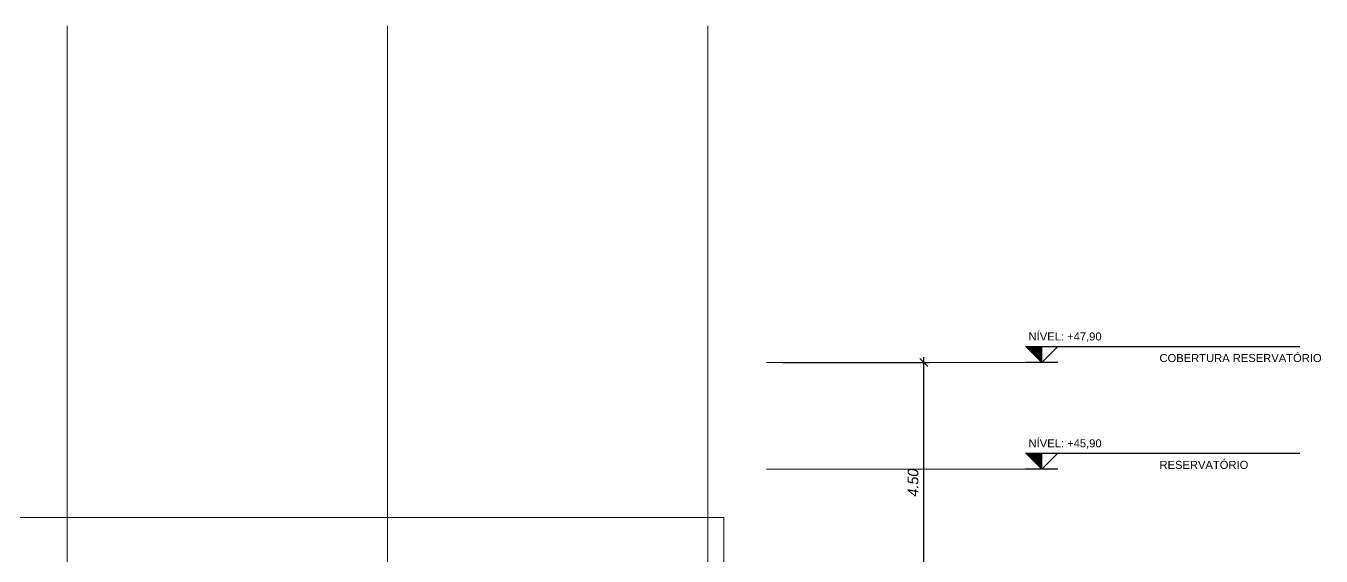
# Model space of a CAD drawing. Header units: millimetres. Extents: x 485872 to 486142, y -52344 to -52207.
# Drawn here: x 486114.26 to 486138.53, y -52295 to -52285.08 of the extents above; entities that cross this region are included whole.
import ezdxf
from ezdxf.enums import TextEntityAlignment as Align

# ---------------------------------------------------------------- set-up
doc = ezdxf.new("R2010")
doc.units = ezdxf.units.MM
doc.header["$LTSCALE"] = 15
doc.header["$PDMODE"] = 2
doc.header["$PDSIZE"] = -10
doc.linetypes.add('DASHDOTX2', pattern=[50.8, 25.4, -12.7, 0, -12.7])
doc.layers.add('Text', color=3, linetype='Continuous')
doc.styles.add('DM-TXT-100', font='arial.ttf', dxfattribs={"height": 0.2})
doc.styles.add('PADRAO', font='arial.ttf', dxfattribs={"height": 0.1})
doc.styles.get("Standard").update_dxf_attribs({"font": ''})
doc.styles.get('Standard').set_extended_font_data('Flux Architect', italic=True)
doc.dimstyles.get("Standard").update_dxf_attribs({"dimtxt": 0.2, "dimasz": 0.15, "dimexe": 0.1, "dimexo": 0.3, "dimgap": 0.1, "dimtad": 1, "dimzin": 0, "dimdsep": 46, "dimtxsty": 'Standard', "dimblk": 'ARCHTICK', "dimcen": 0.09, "dimdle": 0.1, "dimclrd": 4, "dimclrt": 2, "dimadec": 0, "dimazin": 0, "dimtfac": 1, "dimtofl": 0, "dimtmove": 0, "dimatfit": 3, "dimfxl": 1, "dimtfillclr": 1, "dimtolj": 1, "dimtzin": 0, "dimarcsym": 1})

# ---------------------------------------------------------------- blocks, each defined once
blk = doc.blocks.new('_ArchTick')
at = {"color": 0, "const_width": 0.15}
blk.add_lwpolyline([(-0.5, -0.5), (0.5, 0.5)], dxfattribs=at)
blk = doc.blocks.new('*D185')
at = {"color": 0, "linetype": 'Continuous', "lineweight": -2, "transparency": 16777216}
for p, q in [((486128.439, -52291.377), (486131.189, -52291.377)), ((486132.697, -52295.877), (486130.989, -52295.877))]:
    blk.add_line(p, q, dxfattribs=at)
at = {"color": 4, "linetype": 'Continuous', "lineweight": -2, "transparency": 16777216}
blk.add_line((486131.089, -52295.977), (486131.089, -52291.277), dxfattribs=at)
at = {"layer": 'Defpoints', "color": 0, "linetype": 'Continuous', "lineweight": 13, "transparency": 16777216}
for p in [(486128.139, -52291.377), (486131.089, -52291.377), (486132.997, -52295.877)]:
    blk.add_point(p, dxfattribs=at)
at = {"color": 4, "linetype": 'Continuous', "lineweight": -2, "transparency": 16777216, "xscale": 0.15, "yscale": 0.15, "zscale": 0.15}
for p, rotation in [((486131.089, -52291.377), 90), ((486131.089, -52295.877), 270)]:
    blk.add_blockref('_ArchTick', p, dxfattribs=dict(at, rotation=rotation))
at = {"color": 2, "linetype": 'Continuous', "lineweight": 13, "transparency": 16777216, "insert": (486130.887, -52293.627), "char_height": 0.2, "attachment_point": 5, "rotation": 90}
blk.add_mtext('\\A1;4.50', dxfattribs=at)
blk = doc.blocks.new('SIMBOLO NIVEL CORTE')
blk.add_hatch(color=1).paths.add_polyline_path([(0.3, 0.3), (0, 0.3), (0, 0)])
at = {"color": 1}
for p, q in [((0.301, 0.3), (-4.838, 0.3)), ((0, 0), (0, 0.3)), ((-0.301, 0), (0.301, 0))]:
    blk.add_line(p, q, dxfattribs=at)
blk.add_lwpolyline([(-0.3, 0.3), (0, 0), (0.3, 0.3)], dxfattribs=at)
at = {"layer": 'Text'}
for tag, p, height, style in [('PAVIMENTOXX', (-4.838, 0.412), 0.22, 'PADRAO'), ('PAVIMENTOXXXXX', (-4.838, 0.008), 0.18, 'DM-TXT-100')]:
    blk.add_attdef(tag, p, '', height=height, dxfattribs=dict(at, style=style))
at = {"layer": 'Text', "style": 'DM-TXT-100'}
blk.add_attdef('NIVELXXXXX', text='', height=0.18, dxfattribs=at).set_placement((0.246, 0.412), align=Align.RIGHT)

msp = doc.modelspace()

# ---------------------------------------------------------------- linework, layer by layer
at = {"color": 6, "linetype": 'DASHDOTX2', "lineweight": 13}
for p, q in [((486115.039, -52285.077), (486115.039, -52307.177)), ((486121.039, -52285.077), (486121.039, -52307.177)), ((486127.039, -52285.077), (486127.039, -52307.177))]:
    msp.add_line(p, q, dxfattribs=at)
at = {"linetype": 'Continuous', "lineweight": 13}
for p, q in [((486095.739, -52294.277), (486127.339, -52294.277)), ((486127.339, -52294.277), (486127.339, -52295.877))]:
    msp.add_line(p, q, dxfattribs=at)
for points in [[(486132.997, -52291.377), (486128.139, -52291.377)], [(486132.997, -52293.377), (486128.139, -52293.377)]]:
    msp.add_lwpolyline(points, dxfattribs=at)

# ---------------------------------------------------------------- block references
at = {"layer": 'Text', "linetype": 'Continuous', "lineweight": 13}
ref = msp.add_blockref('SIMBOLO NIVEL CORTE', (486133.297, -52291.377), dxfattribs=dict(at, xscale=-1))
ref.add_attrib('NIVELXXXXX', 'NÍVEL: +47,90', dxfattribs={"layer": '0', "height": 0.15, "style": 'DM-TXT-100'}).set_placement((486134.42, -52290.965), align=Align.RIGHT)
ref.add_attrib('PAVIMENTOXXXXX', 'COBERTURA RESERVATÓRIO', (486135.504, -52291.369), dxfattribs={"layer": '0', "height": 0.15, "style": 'DM-TXT-100'})
ref = msp.add_blockref('SIMBOLO NIVEL CORTE', (486133.297, -52293.377), dxfattribs=dict(at, xscale=-1))
ref.add_attrib('NIVELXXXXX', 'NÍVEL: +45,90', dxfattribs={"layer": '0', "height": 0.15, "style": 'DM-TXT-100'}).set_placement((486134.42, -52292.965), align=Align.RIGHT)
ref.add_attrib('PAVIMENTOXXXXX', 'RESERVATÓRIO', (486135.504, -52293.369), dxfattribs={"layer": '0', "height": 0.15, "style": 'DM-TXT-100'})

# ---------------------------------------------------------------- dimensions: what is measured, and where the dimension line sits
at = {"linetype": 'Continuous', "lineweight": 13}
dim = msp.add_linear_dim(base=(486131.089, -52291.377), p1=(486132.997, -52295.877), p2=(486128.139, -52291.377), angle=90, dimstyle='Standard', override={"dimtmove": 1}, dxfattribs=at)
dim.commit()
dim.dimension.update_dxf_attribs({"geometry": '*D185', "text_midpoint": (486130.887, -52293.627)})

doc.saveas('drawing.dxf')
